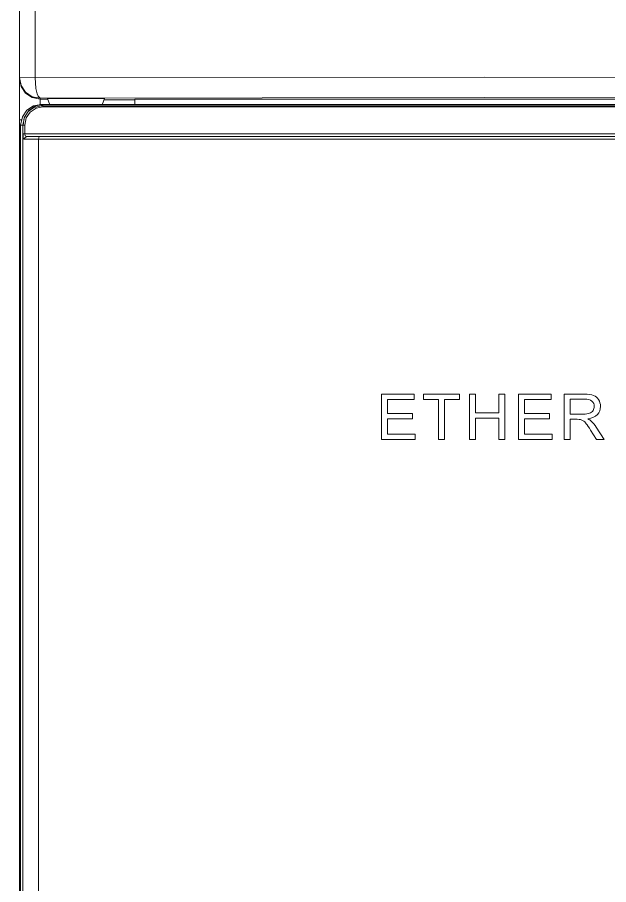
# Model space of a CAD drawing. Header units: millimetres. Extents: x 33157 to 59611, y -29750 to 1750.
# Drawn here: x 54079.2 to 54102.27, y -3139.24 to -3105.41 of the extents above; entities that cross this region are included whole.
import ezdxf

# ---------------------------------------------------------------- set-up
doc = ezdxf.new("R2010")
doc.units = ezdxf.units.MM
doc.layers.get('0').update_dxf_attribs({"lineweight": 18})

msp = doc.modelspace()

# ---------------------------------------------------------------- linework, layer by layer
at = {"lineweight": 9}
for p, q in [((54079.28047019673, -3043.278260749212), (54079.28047019673, -3208.000260749214)), ((54079.89467019669, -3043.278260749212), (54079.89467019669, -3107.760960749213)), ((54080.08367019658, -3108.564160749215), (54080.08367019658, -3108.809860749207)), ((54083.78787019673, -3108.601960749213), (54083.78787019673, -3108.809860749207)), ((54079.32767019665, -3109.613060749209), (54079.32767019665, -3164.910960749214)), ((54079.41277019667, -3109.613060749209), (54079.41277019667, -3170.429460749212)), ((54079.48837019665, -3109.613060749209), (54079.48837019665, -3109.962660749218)), ((54080.02697019662, -3110.161160749209), (54080.02697019662, -3170.429460749212))]:
    msp.add_line(p, q, dxfattribs=at)
for points in [[(54097.41387019667, -3107.742060749217), (54097.41387019667, -3107.742060749217), (54079.28047019673, -3107.760960749213), (54079.28047019673, -3107.760960749213)], [(54079.34657019667, -3108.110660749212), (54079.34657019667, -3108.110660749212), (54079.28047019673, -3107.798760749218), (54079.28047019673, -3107.798760749218)], [(54097.41387019667, -3107.742060749217), (54097.41387019667, -3107.742060749217), (54115.5472701966, -3107.760960749213), (54115.5472701966, -3107.760960749213)], [(54080.08367019658, -3108.601960749213), (54080.08367019658, -3108.601960749213), (54079.78127019665, -3108.535860749209), (54079.78127019665, -3108.535860749209)], [(54097.41387019667, -3108.545260749212), (54097.41387019667, -3108.545260749212), (54080.08367019658, -3108.564160749215), (54080.08367019658, -3108.564160749215)], [(54114.74407019675, -3108.564160749215), (54114.74407019675, -3108.564160749215), (54097.41387019667, -3108.545260749212), (54097.41387019667, -3108.545260749212)], [(54080.12147019663, -3108.809860749207), (54080.12147019663, -3108.809860749207), (54114.72517019661, -3108.809860749207), (54114.72517019661, -3108.809860749207)], [(54080.20647019659, -3108.866560749208), (54080.20647019659, -3108.866560749208), (54114.62127019662, -3108.866560749208), (54114.62127019662, -3108.866560749208)], [(54080.3765701967, -3108.601960749213), (54080.3765701967, -3108.601960749213), (54080.08367019658, -3108.601960749213), (54080.08367019658, -3108.601960749213)], [(54080.14977019664, -3108.866560749208), (54080.14977019664, -3108.866560749208), (54080.13087019673, -3108.866560749208), (54080.13087019673, -3108.866560749208)], [(54080.14977019664, -3108.866560749208), (54080.14977019664, -3108.866560749208), (54080.20647019659, -3108.866560749208), (54080.20647019659, -3108.866560749208)], [(54080.14977019664, -3108.866560749208), (54080.14977019664, -3108.866560749208), (54080.18757019669, -3108.819360749214), (54080.18757019669, -3108.819360749214)], [(54080.18757019669, -3108.819360749214), (54080.18757019669, -3108.819360749214), (54080.21597019664, -3108.809860749207), (54080.21597019664, -3108.809860749207)], [(54080.19707019673, -3108.904360749214), (54080.19707019673, -3108.904360749214), (54080.20647019659, -3108.866560749208), (54080.20647019659, -3108.866560749208)], [(54082.5971701967, -3108.583060749218), (54082.5971701967, -3108.583060749218), (54080.3765701967, -3108.583060749218), (54080.3765701967, -3108.583060749218)], [(54080.3765701967, -3108.583060749218), (54080.3765701967, -3108.583060749218), (54080.47107019671, -3108.819360749214), (54080.47107019671, -3108.819360749214)], [(54082.50267019658, -3108.819360749214), (54082.50267019658, -3108.819360749214), (54082.5971701967, -3108.583060749218), (54082.5971701967, -3108.583060749218)], [(54082.5971701967, -3108.630360749209), (54082.5971701967, -3108.630360749209), (54083.78787019673, -3108.630360749209), (54083.78787019673, -3108.630360749209)], [(54114.74407019675, -3108.601960749213), (54114.74407019675, -3108.601960749213), (54083.78787019673, -3108.601960749213), (54083.78787019673, -3108.601960749213)], [(54114.6306701966, -3108.904360749214), (54114.6306701966, -3108.904360749214), (54080.19707019673, -3108.904360749214), (54080.19707019673, -3108.904360749214)], [(54079.28047019673, -3109.405160749215), (54079.28047019673, -3109.405160749215), (54079.35607019671, -3109.405160749215), (54079.35607019671, -3109.405160749215)], [(54079.32767019665, -3109.613060749209), (54079.32767019665, -3109.613060749209), (54079.48837019665, -3109.613060749209), (54079.48837019665, -3109.613060749209)], [(54079.46947019663, -3110.161160749209), (54079.46947019663, -3110.161160749209), (54115.3582701967, -3110.161160749209), (54115.3582701967, -3110.161160749209)], [(54079.48837019665, -3109.962660749218), (54079.48837019665, -3109.962660749218), (54115.40557019668, -3109.962660749218), (54115.40557019668, -3109.962660749218)], [(54079.56397019675, -3110.05716074921), (54079.56397019675, -3110.05716074921), (54115.26377019658, -3110.05716074921), (54115.26377019658, -3110.05716074921)], [(54079.42217019665, -3109.962660749218), (54079.42217019665, -3109.962660749218), (54079.48837019665, -3109.962660749218), (54079.48837019665, -3109.962660749218)], [(54080.04587019665, -3110.05716074921), (54080.04587019665, -3110.05716074921), (54080.02697019662, -3110.161160749209), (54080.02697019662, -3110.161160749209)]]:
    msp.add_open_spline(points, degree=3, dxfattribs=at)
for points, knots in [([(54079.28047019673, -3107.760960749213), (54079.28047019673, -3107.760960749213), (54079.34657019667, -3108.072860749213), (54079.34657019667, -3108.072860749213), (54079.34657019667, -3108.072860749213), (54079.51667019666, -3108.327960749208), (54079.51667019666, -3108.327960749208), (54079.51667019666, -3108.327960749208), (54079.78127019665, -3108.507460749214), (54079.78127019665, -3108.507460749214), (54079.78127019665, -3108.507460749214), (54080.08367019658, -3108.564160749215), (54080.08367019658, -3108.564160749215)], [0, 0, 0, 0, 154151.4336961915, 154151.4336961915, 154151.4336961915, 308302.8673923829, 308302.8673923829, 308302.8673923829, 462454.3010885744, 462454.3010885744, 462454.3010885744, 616605.7347847659, 616605.7347847659, 616605.7347847659, 616605.7347847659]), ([(54080.08367019658, -3108.564160749215), (54080.08367019658, -3108.564160749215), (54080.0080701966, -3108.488560749211), (54080.0080701966, -3108.488560749211), (54080.0080701966, -3108.488560749211), (54079.97027019667, -3108.394060749212), (54079.97027019667, -3108.394060749212), (54079.97027019667, -3108.394060749212), (54079.92297019669, -3108.186260749215), (54079.92297019669, -3108.186260749215), (54079.92297019669, -3108.186260749215), (54079.89467019669, -3107.760960749213), (54079.89467019669, -3107.760960749213)], [0, 0, 0, 0, 154153.4282003356, 154153.4282003356, 154153.4282003356, 308306.8564006712, 308306.8564006712, 308306.8564006712, 462460.2846010069, 462460.2846010069, 462460.2846010069, 616613.7128013425, 616613.7128013425, 616613.7128013425, 616613.7128013425]), ([(54079.34657019667, -3108.110660749212), (54079.34657019667, -3108.110660749212), (54079.51667019666, -3108.365760749214), (54079.51667019666, -3108.365760749214), (54079.51667019666, -3108.365760749214), (54079.78127019665, -3108.535860749209), (54079.78127019665, -3108.535860749209)], [0, 0, 0, 0, 173844.448849803, 173844.448849803, 173844.448849803, 347688.897699606, 347688.897699606, 347688.897699606, 347688.897699606]), ([(54080.21597019664, -3108.809860749207), (54080.21597019664, -3108.809860749207), (54079.91357019671, -3108.866560749208), (54079.91357019671, -3108.866560749208), (54079.91357019671, -3108.866560749208), (54079.64897019671, -3109.046160749211), (54079.64897019671, -3109.046160749211), (54079.64897019671, -3109.046160749211), (54079.47887019661, -3109.301260749213), (54079.47887019661, -3109.301260749213), (54079.47887019661, -3109.301260749213), (54079.41277019667, -3109.613060749209), (54079.41277019667, -3109.613060749209)], [0, 0, 0, 0, 154153.2778776723, 154153.2778776723, 154153.2778776723, 308306.5557553445, 308306.5557553445, 308306.5557553445, 462459.8336330168, 462459.8336330168, 462459.8336330168, 616613.111510689, 616613.111510689, 616613.111510689, 616613.111510689]), ([(54079.42217019665, -3109.613060749209), (54079.42217019665, -3109.613060749209), (54079.46947019663, -3109.329560749211), (54079.46947019663, -3109.329560749211), (54079.46947019663, -3109.329560749211), (54079.62067019671, -3109.083960749209), (54079.62067019671, -3109.083960749209), (54079.62067019671, -3109.083960749209), (54079.84737019671, -3108.923260749209), (54079.84737019671, -3108.923260749209), (54079.84737019671, -3108.923260749209), (54080.13087019673, -3108.866560749208), (54080.13087019673, -3108.866560749208)], [0, 0, 0, 0, 154153.322412041, 154153.322412041, 154153.322412041, 308306.644824082, 308306.644824082, 308306.644824082, 462459.967236123, 462459.967236123, 462459.967236123, 616613.2896481641, 616613.2896481641, 616613.2896481641, 616613.2896481641]), ([(54080.12147019663, -3108.809860749207), (54080.12147019663, -3108.809860749207), (54079.82857019663, -3108.866560749208), (54079.82857019663, -3108.866560749208), (54079.82857019663, -3108.866560749208), (54079.57337019662, -3109.027260749216), (54079.57337019662, -3109.027260749216)], [0, 0, 0, 0, 173846.2980304791, 173846.2980304791, 173846.2980304791, 347692.5960609582, 347692.5960609582, 347692.5960609582, 347692.5960609582]), ([(54079.32767019665, -3109.613060749209), (54079.32767019665, -3109.613060749209), (54079.39387019665, -3109.291760749213), (54079.39387019665, -3109.291760749213), (54079.39387019665, -3109.291760749213), (54079.57337019662, -3109.027260749216), (54079.57337019662, -3109.027260749216)], [0, 0, 0, 0, 173845.834526856, 173845.834526856, 173845.834526856, 347691.669053712, 347691.669053712, 347691.669053712, 347691.669053712]), ([(54080.19707019673, -3108.904360749214), (54080.19707019673, -3108.904360749214), (54079.93247019662, -3108.961060749215), (54079.93247019662, -3108.961060749215), (54079.93247019662, -3108.961060749215), (54079.70567019667, -3109.112260749208), (54079.70567019667, -3109.112260749208), (54079.70567019667, -3109.112260749208), (54079.54507019661, -3109.339060749212), (54079.54507019661, -3109.339060749212), (54079.54507019661, -3109.339060749212), (54079.48837019665, -3109.613060749209), (54079.48837019665, -3109.613060749209)], [0, 0, 0, 0, 154153.5771206355, 154153.5771206355, 154153.5771206355, 308307.154241271, 308307.154241271, 308307.154241271, 462460.7313619065, 462460.7313619065, 462460.7313619065, 616614.308482542, 616614.308482542, 616614.308482542, 616614.308482542]), ([(54079.42217019665, -3109.962660749218), (54079.42217019665, -3109.962660749218), (54079.42217019665, -3110.076060749213), (54079.42217019665, -3110.076060749213), (54079.42217019665, -3110.076060749213), (54079.4316701967, -3110.123360749211), (54079.4316701967, -3110.123360749211), (54079.4316701967, -3110.123360749211), (54079.46947019663, -3110.161160749209), (54079.46947019663, -3110.161160749209)], [0, 0, 0, 0, 160190.9338541983, 160190.9338541983, 160190.9338541983, 320381.8677083965, 320381.8677083965, 320381.8677083965, 480572.8015625948, 480572.8015625948, 480572.8015625948, 480572.8015625948]), ([(54079.56397019675, -3110.05716074921), (54079.56397019675, -3110.05716074921), (54079.49777019675, -3110.094960749208), (54079.49777019675, -3110.094960749208), (54079.49777019675, -3110.094960749208), (54079.46947019663, -3110.161160749209), (54079.46947019663, -3110.161160749209)], [0, 0, 0, 0, 173847.6100437775, 173847.6100437775, 173847.6100437775, 347695.220087555, 347695.220087555, 347695.220087555, 347695.220087555]), ([(54079.48837019665, -3109.962660749218), (54079.48837019665, -3109.962660749218), (54079.50727019668, -3110.028860749212), (54079.50727019668, -3110.028860749212), (54079.50727019668, -3110.028860749212), (54079.56397019675, -3110.05716074921), (54079.56397019675, -3110.05716074921)], [0, 0, 0, 0, 173847.5208255251, 173847.5208255251, 173847.5208255251, 347695.0416510502, 347695.0416510502, 347695.0416510502, 347695.0416510502])]:
    msp.add_open_spline(points, degree=3, knots=knots, dxfattribs=at)
for points, knots in [([(54100.54047019663, -3121.877760749209), (54100.54047019663, -3121.877760749209), (54100.54047019663, -3120.109660749215), (54100.54047019663, -3120.109660749215), (54100.54047019663, -3120.109660749215), (54101.32407019659, -3120.109660749215), (54101.32407019659, -3120.109660749215), (54101.48167019663, -3120.109660749215), (54101.60147019661, -3120.125760749216), (54101.6833701966, -3120.157460749215), (54101.76527019659, -3120.18906074921), (54101.83067019667, -3120.245060749214), (54101.87967019667, -3120.325360749208), (54101.92867019667, -3120.405560749212), (54101.95297019672, -3120.494460749215), (54101.95297019672, -3120.591660749211), (54101.95297019672, -3120.717160749213), (54101.91217019664, -3120.822960749218), (54101.83117019664, -3120.908960749214), (54101.75007019669, -3120.994960749209), (54101.62497019662, -3121.049260749213), (54101.4553701966, -3121.072760749209), (54101.51747019658, -3121.102360749217), (54101.56447019672, -3121.131960749212), (54101.59657019667, -3121.160860749217), (54101.6648701966, -3121.223360749217), (54101.72947019664, -3121.301960749217), (54101.78997019666, -3121.396260749207), (54101.78997019666, -3121.396260749207), (54102.09577019675, -3121.877760749209), (54102.09577019675, -3121.877760749209), (54102.09577019675, -3121.877760749209), (54101.80357019661, -3121.877760749209), (54101.80357019661, -3121.877760749209), (54101.80357019661, -3121.877760749209), (54101.56977019668, -3121.509860749219), (54101.56977019668, -3121.509860749219), (54101.50187019665, -3121.403260749212), (54101.44547019665, -3121.322160749216), (54101.40147019666, -3121.265760749215), (54101.3569701967, -3121.209360749214), (54101.31747019663, -3121.170260749212), (54101.28247019671, -3121.147660749208), (54101.24797019664, -3121.125460749209), (54101.21217019669, -3121.109760749212), (54101.17587019665, -3121.100760749214), (54101.14957019663, -3121.095360749212), (54101.10637019667, -3121.092460749213), (54101.04587019665, -3121.092460749213), (54101.04587019665, -3121.092460749213), (54100.77507019671, -3121.092460749213), (54100.77507019671, -3121.092460749213), (54100.77507019671, -3121.092460749213), (54100.77507019671, -3121.877760749209), (54100.77507019671, -3121.877760749209), (54100.77507019671, -3121.877760749209), (54100.54047019663, -3121.877760749209), (54100.54047019663, -3121.877760749209)], [0, 0, 0, 0, 138588.5097816863, 138588.5097816863, 138588.5097816863, 277177.0195633727, 277177.0195633727, 277177.0195633727, 415765.5293450593, 415765.5293450593, 415765.5293450593, 554354.0391267457, 554354.0391267457, 554354.0391267457, 692942.5489084319, 692942.5489084319, 692942.5489084319, 831531.0586901183, 831531.0586901183, 831531.0586901183, 970119.5684718047, 970119.5684718047, 970119.5684718047, 1108708.078253491, 1108708.078253491, 1108708.078253491, 1247296.588035178, 1247296.588035178, 1247296.588035178, 1385885.097816864, 1385885.097816864, 1385885.097816864, 1524473.60759855, 1524473.60759855, 1524473.60759855, 1663062.117380237, 1663062.117380237, 1663062.117380237, 1801650.627161923, 1801650.627161923, 1801650.627161923, 1940239.136943609, 1940239.136943609, 1940239.136943609, 2078827.646725296, 2078827.646725296, 2078827.646725296, 2217416.156506982, 2217416.156506982, 2217416.156506982, 2356004.666288668, 2356004.666288668, 2356004.666288668, 2494593.176070355, 2494593.176070355, 2494593.176070355, 2633181.685852041, 2633181.685852041, 2633181.685852041, 2633181.685852041]), ([(54093.40577019657, -3121.877760749209), (54093.40577019657, -3121.877760749209), (54093.40577019657, -3120.109660749215), (54093.40577019657, -3120.109660749215), (54093.40577019657, -3120.109660749215), (54094.68247019662, -3120.109660749215), (54094.68247019662, -3120.109660749215), (54094.68247019662, -3120.109660749215), (54094.68247019662, -3120.317060749214), (54094.68247019662, -3120.317060749214), (54094.68247019662, -3120.317060749214), (54093.64037019666, -3120.317060749214), (54093.64037019666, -3120.317060749214), (54093.64037019666, -3120.317060749214), (54093.64037019666, -3120.860360749212), (54093.64037019666, -3120.860360749212), (54093.64037019666, -3120.860360749212), (54094.61577019665, -3120.860360749212), (54094.61577019665, -3120.860360749212), (54094.61577019665, -3120.860360749212), (54094.61577019665, -3121.067760749218), (54094.61577019665, -3121.067760749218), (54094.61577019665, -3121.067760749218), (54093.64037019666, -3121.067760749218), (54093.64037019666, -3121.067760749218), (54093.64037019666, -3121.067760749218), (54093.64037019666, -3121.67036074921), (54093.64037019666, -3121.67036074921), (54093.64037019666, -3121.67036074921), (54094.72437019669, -3121.67036074921), (54094.72437019669, -3121.67036074921), (54094.72437019669, -3121.67036074921), (54094.72437019669, -3121.877760749209), (54094.72437019669, -3121.877760749209), (54094.72437019669, -3121.877760749209), (54093.40577019657, -3121.877760749209), (54093.40577019657, -3121.877760749209)], [0, 0, 0, 0, 141072.1762793545, 141072.1762793545, 141072.1762793545, 282144.3525587093, 282144.3525587093, 282144.3525587093, 423216.5288380638, 423216.5288380638, 423216.5288380638, 564288.7051174184, 564288.7051174184, 564288.7051174184, 705360.8813967729, 705360.8813967729, 705360.8813967729, 846433.0576761276, 846433.0576761276, 846433.0576761276, 987505.2339554821, 987505.2339554821, 987505.2339554821, 1128577.410234837, 1128577.410234837, 1128577.410234837, 1269649.586514191, 1269649.586514191, 1269649.586514191, 1410721.762793546, 1410721.762793546, 1410721.762793546, 1551793.939072901, 1551793.939072901, 1551793.939072901, 1692866.115352255, 1692866.115352255, 1692866.115352255, 1692866.115352255]), ([(54095.63457019661, -3121.877760749209), (54095.63457019661, -3121.877760749209), (54095.63457019661, -3120.317060749214), (54095.63457019661, -3120.317060749214), (54095.63457019661, -3120.317060749214), (54095.05177019664, -3120.317060749214), (54095.05177019664, -3120.317060749214), (54095.05177019664, -3120.317060749214), (54095.05177019664, -3120.109660749215), (54095.05177019664, -3120.109660749215), (54095.05177019664, -3120.109660749215), (54096.45187019661, -3120.109660749215), (54096.45187019661, -3120.109660749215), (54096.45187019661, -3120.109660749215), (54096.45187019661, -3120.317060749214), (54096.45187019661, -3120.317060749214), (54096.45187019661, -3120.317060749214), (54095.8691701967, -3120.317060749214), (54095.8691701967, -3120.317060749214), (54095.8691701967, -3120.317060749214), (54095.8691701967, -3121.877760749209), (54095.8691701967, -3121.877760749209), (54095.8691701967, -3121.877760749209), (54095.63457019661, -3121.877760749209), (54095.63457019661, -3121.877760749209)], [0, 0, 0, 0, 144361.5033978723, 144361.5033978723, 144361.5033978723, 288723.0067957445, 288723.0067957445, 288723.0067957445, 433084.5101936168, 433084.5101936168, 433084.5101936168, 577446.013591489, 577446.013591489, 577446.013591489, 721807.5169893613, 721807.5169893613, 721807.5169893613, 866169.0203872336, 866169.0203872336, 866169.0203872336, 1010530.523785106, 1010530.523785106, 1010530.523785106, 1154892.027182978, 1154892.027182978, 1154892.027182978, 1154892.027182978]), ([(54096.84057019662, -3121.877760749209), (54096.84057019662, -3121.877760749209), (54096.84057019662, -3120.109660749215), (54096.84057019662, -3120.109660749215), (54096.84057019662, -3120.109660749215), (54097.07517019659, -3120.109660749215), (54097.07517019659, -3120.109660749215), (54097.07517019659, -3120.109660749215), (54097.07517019659, -3120.838160749212), (54097.07517019659, -3120.838160749212), (54097.07517019659, -3120.838160749212), (54097.98887019662, -3120.838160749212), (54097.98887019662, -3120.838160749212), (54097.98887019662, -3120.838160749212), (54097.98887019662, -3120.109660749215), (54097.98887019662, -3120.109660749215), (54097.98887019662, -3120.109660749215), (54098.2234701967, -3120.109660749215), (54098.2234701967, -3120.109660749215), (54098.2234701967, -3120.109660749215), (54098.2234701967, -3121.877760749209), (54098.2234701967, -3121.877760749209), (54098.2234701967, -3121.877760749209), (54097.98887019662, -3121.877760749209), (54097.98887019662, -3121.877760749209), (54097.98887019662, -3121.877760749209), (54097.98887019662, -3121.045560749212), (54097.98887019662, -3121.045560749212), (54097.98887019662, -3121.045560749212), (54097.07517019659, -3121.045560749212), (54097.07517019659, -3121.045560749212), (54097.07517019659, -3121.045560749212), (54097.07517019659, -3121.877760749209), (54097.07517019659, -3121.877760749209), (54097.07517019659, -3121.877760749209), (54096.84057019662, -3121.877760749209), (54096.84057019662, -3121.877760749209)], [0, 0, 0, 0, 141081.943606932, 141081.943606932, 141081.943606932, 282163.8872138642, 282163.8872138642, 282163.8872138642, 423245.8308207961, 423245.8308207961, 423245.8308207961, 564327.7744277281, 564327.7744277281, 564327.7744277281, 705409.7180346601, 705409.7180346601, 705409.7180346601, 846491.6616415923, 846491.6616415923, 846491.6616415923, 987573.6052485242, 987573.6052485242, 987573.6052485242, 1128655.548855456, 1128655.548855456, 1128655.548855456, 1269737.492462388, 1269737.492462388, 1269737.492462388, 1410819.43606932, 1410819.43606932, 1410819.43606932, 1551901.379676252, 1551901.379676252, 1551901.379676252, 1692983.323283185, 1692983.323283185, 1692983.323283185, 1692983.323283185]), ([(54098.75617019668, -3121.877760749209), (54098.75617019668, -3121.877760749209), (54098.75617019668, -3120.109660749215), (54098.75617019668, -3120.109660749215), (54098.75617019668, -3120.109660749215), (54100.03287019673, -3120.109660749215), (54100.03287019673, -3120.109660749215), (54100.03287019673, -3120.109660749215), (54100.03287019673, -3120.317060749214), (54100.03287019673, -3120.317060749214), (54100.03287019673, -3120.317060749214), (54098.99077019665, -3120.317060749214), (54098.99077019665, -3120.317060749214), (54098.99077019665, -3120.317060749214), (54098.99077019665, -3120.860360749212), (54098.99077019665, -3120.860360749212), (54098.99077019665, -3120.860360749212), (54099.96617019665, -3120.860360749212), (54099.96617019665, -3120.860360749212), (54099.96617019665, -3120.860360749212), (54099.96617019665, -3121.067760749218), (54099.96617019665, -3121.067760749218), (54099.96617019665, -3121.067760749218), (54098.99077019665, -3121.067760749218), (54098.99077019665, -3121.067760749218), (54098.99077019665, -3121.067760749218), (54098.99077019665, -3121.67036074921), (54098.99077019665, -3121.67036074921), (54098.99077019665, -3121.67036074921), (54100.07477019668, -3121.67036074921), (54100.07477019668, -3121.67036074921), (54100.07477019668, -3121.67036074921), (54100.07477019668, -3121.877760749209), (54100.07477019668, -3121.877760749209), (54100.07477019668, -3121.877760749209), (54098.75617019668, -3121.877760749209), (54098.75617019668, -3121.877760749209)], [0, 0, 0, 0, 141085.7087367045, 141085.7087367045, 141085.7087367045, 282171.4174734093, 282171.4174734093, 282171.4174734093, 423257.1262101138, 423257.1262101138, 423257.1262101138, 564342.8349468183, 564342.8349468183, 564342.8349468183, 705428.5436835227, 705428.5436835227, 705428.5436835227, 846514.2524202275, 846514.2524202275, 846514.2524202275, 987599.9611569319, 987599.9611569319, 987599.9611569319, 1128685.669893637, 1128685.669893637, 1128685.669893637, 1269771.378630341, 1269771.378630341, 1269771.378630341, 1410857.087367046, 1410857.087367046, 1410857.087367046, 1551942.79610375, 1551942.79610375, 1551942.79610375, 1693028.504840455, 1693028.504840455, 1693028.504840455, 1693028.504840455]), ([(54100.77507019671, -3120.889960749214), (54100.77507019671, -3120.889960749214), (54101.27717019663, -3120.889960749214), (54101.27717019663, -3120.889960749214), (54101.38417019659, -3120.889960749214), (54101.46727019664, -3120.87886074921), (54101.52737019664, -3120.856660749211), (54101.58747019665, -3120.834860749216), (54101.63317019666, -3120.799460749215), (54101.66407019668, -3120.750460749216), (54101.69527019664, -3120.701960749212), (54101.71097019663, -3120.649260749211), (54101.71097019663, -3120.592060749216), (54101.71097019663, -3120.508460749218), (54101.68087019666, -3120.439360749217), (54101.62037019664, -3120.385460749211), (54101.55987019662, -3120.331460749214), (54101.46437019668, -3120.304760749212), (54101.33397019665, -3120.304760749212), (54101.33397019665, -3120.304760749212), (54100.77507019671, -3120.304760749212), (54100.77507019671, -3120.304760749212), (54100.77507019671, -3120.304760749212), (54100.77507019671, -3120.889960749214), (54100.77507019671, -3120.889960749214)], [0, 0, 0, 0, 144378.9310308658, 144378.9310308658, 144378.9310308658, 288757.8620617316, 288757.8620617316, 288757.8620617316, 433136.7930925975, 433136.7930925975, 433136.7930925975, 577515.7241234633, 577515.7241234633, 577515.7241234633, 721894.655154329, 721894.655154329, 721894.655154329, 866273.5861851949, 866273.5861851949, 866273.5861851949, 1010652.517216061, 1010652.517216061, 1010652.517216061, 1155031.448246927, 1155031.448246927, 1155031.448246927, 1155031.448246927])]:
    msp.add_open_spline(points, degree=3, knots=knots)

doc.saveas('drawing.dxf')
